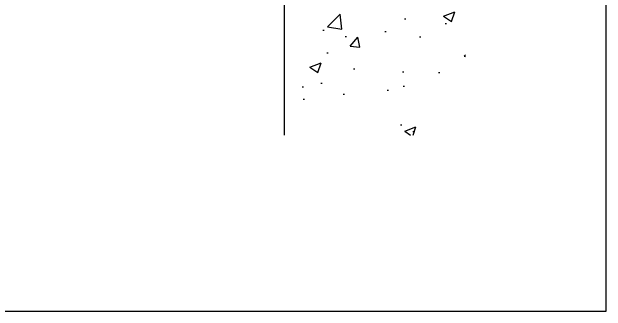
# Model space of a CAD drawing. Header units: millimetres. Extents: x -153 to 2280, y 0 to 724.
# Drawn here: x 2185.1 to 2280, y 397 to 444.8 of the extents above; entities that cross this region are included whole.
import ezdxf

# ---------------------------------------------------------------- set-up
doc = ezdxf.new("R2010")
doc.units = ezdxf.units.MM
doc.header["$LTSCALE"] = 0.025
doc.header["$MEASUREMENT"] = 0
for name, color, linetype in [('FILL', 253, 'Continuous'), ('MARCHIO', 7, 'Continuous'), ('MURO', 5, 'Continuous')]:
    doc.layers.add(name, color=color, linetype=linetype)

msp = doc.modelspace()

# ---------------------------------------------------------------- hatches: boundary and pattern name
at = {"layer": 'FILL'}
h = msp.add_hatch(dxfattribs=at)
h.set_pattern_fill('AR-CONC', color=256, scale=0.1, style=0)
h.set_pattern_definition([(49.99999999999999, (2479.481113829765, 399.4999989433861), (18.2184668996004, -1.593908553890309), [1.905, -20.955]), (355, (2479.481113829765, 399.4999989433861), (-3.524282597566699, 19.105664288218), [1.524, -16.764]), (100.451, (2480.999313829766, 399.367173943386), (14.69425016659592, 17.51166878202919), [1.619, -17.809]), (46.18420000000002, (2479.481113829765, 404.579998943386), (27.10790408921299, -4.204232793272715), [2.857499999999999, -31.43249999999999]), (96.63559999999998, (2481.740103829766, 404.2296489433861), (23.74042344662372, 24.74255558900492), [2.428499999999999, -26.71349999999999]), (351.1840000000001, (2479.481113829765, 404.579998943386), (23.74046058139339, 24.74251178605977), [2.286, -25.146]), (21, (2482.021113829766, 403.3099989433861), (15.16148798353833, -10.22655185167625), [1.905, -20.955]), (326.0000000000001, (2482.021113829766, 403.3099989433861), (6.180202834764708, 18.41879661223193), [1.524, -16.764]), (71.4514, (2483.284563829766, 402.457788943386), (21.34164907701245, 8.192285771605745), [1.619, -17.809]), (37.50000000000001, (2479.481113829765, 399.4999989433861), (0.3088603250591817, 8.455503887315311), [0, -16.5608, 0, -17.018, 0, -16.8275]), (7.499999999999999, (2479.481113829765, 399.4999989433861), (6.681966251030575, 10.01805748181195), [0, -9.7028, 0, -16.1798, 0, -6.413500000000001]), (327.5, (2473.816913829766, 399.4999989433861), (13.55905951668714, -0.5728743992673458), [0, -6.350000000000001, 0, -19.812, 0, -26.289]), (317.5, (2471.276913829766, 399.4999989433861), (14.81291813860181, 2.542649103333302), [0, -8.255, 0, -13.1572, 0, -18.669])])
h.paths.add_polyline_path([(2257.552842023427, 640.2718649294743), (2228.552842023427, 640.2718649294743), (2228.552842023427, 626.5419195599494), (2249.552842023427, 626.5419195599494), (2249.552842023427, 622.5419195599494), (2228.552842023427, 622.5419195599494), (2228.552842023427, 425.1472335129347), (2257.552842023427, 425.1472335129347)])

# ---------------------------------------------------------------- linework, layer by layer
at = {"layer": 'MARCHIO'}
msp.add_lwpolyline([(2280.00000302618, 693.9999990677948), (2070.00000302618, 693.9999990677948), (2070.00000302618, 396.9999990677947), (2280.00000302618, 396.9999990677947)], close=True, dxfattribs=at)
at = {"layer": 'MURO'}
msp.add_lwpolyline([(2228.552842023427, 640.2718649294743), (2228.552842023427, 626.5419195599494), (2249.552842023427, 626.5419195599494), (2249.552842023427, 620.0419195599494), (2228.552842023427, 620.0419195599494), (2228.552842023427, 425.1472335129347)], dxfattribs=at)

doc.saveas('drawing.dxf')
